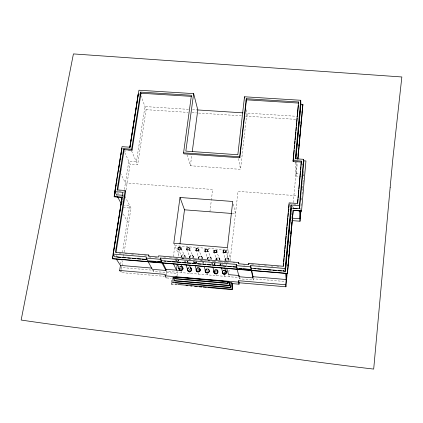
<?xml version="1.0" encoding="UTF-8"?>
<svg xmlns="http://www.w3.org/2000/svg" width="423" height="423" viewBox="0 0 423 423"><rect width="100%" height="100%" fill="white"/><g stroke="black" fill="none" stroke-linecap="round" stroke-linejoin="round"><path stroke-width="0.32" stroke-dasharray="2.12 1.59" d="M178.072 247.159C186.628 249.105 175.656 244.298 178.046 249.385M177.935 249.417L178.538 249.385L178.062 249.21M181.097 249.517L180.885 249.433M180.848 249.681L181.271 249.639L181.552 247.497M184.402 261.789L184.502 260.758M185.158 261.731L185.184 260.69M187.495 262.175L187.521 261.086M187.918 262.276L187.944 261.192M207.307 259.05C206.916 255.783 212.632 256.401 211.273 259.542M186.353 249.861C185.618 246.593 188.272 247.582 190.176 248.121C190.725 251.283 187.86 250.876 189.43 248.037L187.447 247.809L187.093 249.972L186.353 249.861L189.62 250.12M186.871 249.829L186.538 249.882L186.908 249.94M189.509 257.496C189.123 254.255 194.818 254.799 193.459 257.967M186.702 247.725L187.447 247.809M189.382 250.157L189.641 250.252L189.356 250.067M216.576 252.637L217.015 252.563L217.115 250.347L213.61 250.268L216.38 250.358L216.264 252.52L216.835 252.441L216.56 252.573M216.724 250.252L216.423 252.425M214.361 250.316C215.333 253.451 212.32 253.16 213.631 250.326M213.684 252.288L214.043 252.457M213.948 250.194L213.832 252.351L213.488 252.457M213.975 252.515L213.758 252.415M198.546 250.855L198.932 251.056L199.175 248.851L195.939 248.513L195.431 250.744L195.849 250.887M195.701 248.597L199.201 248.883M195.669 250.659L195.849 250.659M198.932 251.056L195.463 250.691M225.734 250.617L225.538 252.78L226.263 252.875L226.49 250.665L226.078 250.527L222.995 250.405L222.768 252.616L223.518 252.69L223.719 250.501L226.49 250.665M223.064 252.684L223.143 252.409L225.908 252.653L226.078 250.527M223.307 250.368L223.111 252.526L226.104 252.827L225.782 252.663M300.737 209.686L300.853 208.396M301.081 205.811L301.366 202.58M301.599 199.994L301.943 196.113M302.117 194.152L302.582 188.922M302.641 188.267L303.101 183.032M303.159 182.382L303.508 178.453M303.74 175.841L303.915 173.879M204.632 251.447C203.796 248.216 206.725 249.073 208.46 249.739C209.11 252.949 206.075 252.415 207.714 249.628L205.721 249.39L205.377 251.563L204.632 251.447L208.121 251.854M204.975 249.306L205.721 249.39M204.832 251.378L205.218 251.352M222.99 252.658L223.328 252.547L222.768 252.616M293.261 202.617L297.094 160.925M301.345 176.454L296.074 176.074L297.279 162.961M207.561 251.775L207.947 251.759L204.843 251.294M239.333 277.774L239.603 278.82L253.345 280L253.467 278.805L285.076 281.507M239.603 278.82L239.735 277.631L167.09 271.418L166.551 270.355M228.859 272.047L229.155 269.472M230.101 261.107L238.022 191.36L297.004 195.749M186.977 154.776L190.376 165.753L240.523 169.343L246.91 113.11M224.327 273.75L224.735 270.218A2.099 2.02 -18.2 0 0 223.196 270.683M226.337 265.374L226.675 262.419L223.402 262.144M226.749 261.768L228.092 250.072L174.863 245.7L173.208 257.945M215.688 273.522L216.105 269.996M206.916 272.772L207.281 269.752M209.908 211.78L211.246 200.946M211.326 200.306L212.663 189.472L125.398 182.979L120.481 173.07M198.472 248.851L198.181 250.966L198.599 251.109M198.784 248.735L198.445 250.939M198.202 270.001L198.329 268.996M196.034 248.513L195.865 250.675M196.452 248.661L196.182 250.834L195.632 250.776L198.741 251.029L198.419 250.924M202.585 263.434L202.791 261.811M203.336 263.555L203.542 261.9M189.218 271.265L189.604 268.256M180.806 247.407L180.526 249.549L180.827 249.618M181.134 247.323L180.854 249.464L178.538 249.385M181.203 266.818L180.716 270.434M216.449 252.526L217.02 252.536M215.825 259.548C215.894 256.587 220.854 257.348 219.881 260.182M176.206 261.425L176.412 259.918M177.813 249.274L178.395 247.101M178.538 249.417L178.818 247.244M177.152 261.398L177.295 260.362M177.401 263.159L177.829 259.971M178.337 256.137L179.812 245.081M190.376 165.753L191.756 155.373M178.273 261.076L178.411 260.039M178.458 261.091L178.665 259.537M178.591 261.06L178.733 259.981M176.999 275.849L177.311 273.485L153.491 271.444L152.904 270.382M217.136 250.379L216.402 250.39M176.819 284.827L171.553 284.367L172.045 278.572M171.553 284.367L171.875 281.993M171.955 281.401L172.351 278.429M175.445 261.419L175.735 259.262M166.572 275.199L167.09 271.418M153.491 271.444L153.66 270.271L121.845 267.553L121.147 266.479M220.483 262.704L219.923 264.909M220.05 264.904L221.536 265.163M121.459 270.07L121.068 272.592L164.425 276.325M121.554 269.44L122.934 260.441M123.532 256.565L124.129 252.69M124.23 252.045L130.982 208.1L124.848 196.203M124.801 152.666L130.088 164.14L137.66 164.684L146.115 109.673L140.669 94.932M222.963 250.458L223.719 250.501M120.645 264.105L121.248 260.219M122.448 252.441L129.681 205.578L124.521 205.176M122.342 202.39L122.548 201.094M122.649 200.449L128.804 161.348L136.423 161.898L144.967 106.564L188.674 109.372M126.033 190.027L130.088 164.14M208.053 249.554L207.571 251.69L207.931 251.77M205.308 249.232L204.965 251.378L205.24 251.442M187.029 247.656L186.776 249.803M186.866 249.792L189.398 250.067L189.758 247.963M196.061 262.789L196.351 261.737M196.589 262.995L196.769 261.922M193.1 262.524L193.369 260.906M194.205 260.483L193.845 262.667L193.517 262.704M196.029 261.758L195.86 262.794L193.427 262.487M228.933 260.478C230.101 256.904 223.577 257.247 225.089 260.716M202.31 258.717C203.532 255.587 197.837 255.069 198.329 258.368M185.115 257.316C186.363 254.197 180.663 253.684 181.15 256.973M212.108 264.232L212.542 262.614M214.091 264.587L214.366 263.566M214.408 264.629L214.694 263.566M214.953 264.312L215.238 263.249M211.378 264.015L211.812 262.424M220.584 265.052L220.912 263.926M178.337 249.396L177.988 249.253L180.949 249.475M216.454 252.51L216.803 252.415M190.149 248.174L189.456 248.068M225.729 252.774L226.294 252.822M208.433 249.766L207.735 249.655M188.092 268.256L189.033 267.722M179.669 266.897L180.653 266.458M206.017 269.403L207.006 268.965M219.86 264.819L220.457 264.92M196.938 267.997L198.482 267.59M214.847 270.048L215.883 269.747M213.7 252.346L214.049 252.325M223.296 270.334L224.343 270.059M222.974 252.6L223.265 252.605M216.528 252.478L213.832 252.351L216.703 252.42M180.753 249.528L181.049 249.565M214.086 252.568L213.626 252.542M183.487 258.601L182.435 258.511M209.607 260.774L208.544 260.647M215.852 259.632L220.008 259.727A2.089 1.999 -18.5 0 1 219.912 260.245M223.529 252.573L225.549 252.69M138.252 93.927L139.823 94.028M138.347 94.186L139.394 94.255M192.587 109.62L197.805 109.959M244.288 112.941L296.592 116.304M146.115 109.673L188.103 112.386M192.037 112.64L196.632 112.936M241.433 115.833L198.599 113.063L198.281 111.82M245.388 116.087L295.989 119.36M128.301 150.673L130.913 150.852M294.947 162.295A2.104 1.935 -3.2 0 0 295.487 162.4L297.374 162.532M295.957 173.308L299.019 173.525M118.837 190.905L122.533 191.185M289.824 203.817L291.109 203.912M293.689 204.108L297.549 204.399M232.201 213.504L235.479 213.758L233.158 203.32M123.294 207.503L130.982 208.1M119.201 253.287L121.152 253.451M125.055 253.779L127.656 253.996M131.553 254.323L133.504 254.487M138.057 254.868L139.357 254.974M144.56 255.413L146.506 255.571M163.532 256.999L165.499 257.163M169.427 257.491L172.05 257.713M175.979 258.041L177.946 258.204M181.879 258.532L184.497 258.754M188.431 259.082L191.048 259.299M194.982 259.627L196.944 259.791M200.877 260.124L203.5 260.341M207.429 260.668L209.396 260.832M213.98 261.218L215.947 261.382M219.875 261.71L222.498 261.932M226.427 262.26L228.394 262.424M232.978 262.81L234.945 262.974M251.537 264.359L254.128 264.576M258.014 264.904L259.955 265.062M264.491 265.443L266.432 265.607M270.963 265.988L272.909 266.146M276.795 266.474L280.031 266.744M174.456 258.046L177.565 258.31M180.843 258.585L184.772 258.913M185.422 258.966L190.662 259.405M193.279 259.622L196.558 259.896M199.83 260.171L203.759 260.499M204.415 260.557L209.649 260.991M212.272 261.213L215.545 261.488M218.162 261.705L222.747 262.091M148.933 257.01L150.9 257.173M154.839 257.501L158.117 257.776M243.146 264.904L245.039 265.062M179.801 268.436L182.741 268.684M189.478 269.255L191.54 269.43M197.171 269.911L199.756 270.128M205.086 270.583L207.159 270.757M214.371 271.37L218.004 271.682M223.466 272.142L226.062 272.364M166.821 277.953L171.125 278.323M171.326 283.923L177.195 284.436M194.844 262.762L193.501 262.551M180.938 249.438L181.271 249.607M178.284 259.923L178.892 261.023M123.246 214.001L127.249 221.324M116.589 195.008L117.182 196.119M187.066 261.07L188.203 263.254M180.616 247.799A1.079 1.02 -24.4 0 1 179.495 249.263A1.079 1.02 -24.4 0 1 178.776 247.651A1.079 1.02 -24.4 0 1 180.616 247.799L184.793 255.809M166.123 271L166.932 272.597M119.27 170.617L120.084 172.267M189.224 248.428A1.079 1.02 -23.1 0 1 188.061 249.861A1.079 1.02 -23.1 0 1 187.394 248.216A1.079 1.02 -23.1 0 1 189.224 248.428L193.189 256.444M196.267 261.673L196.811 262.778M176.967 271.243L177.464 272.306M198.265 249.216L201.983 257.2M180.954 271.074L181.684 272.666M131.564 150.9L137.66 164.684M173.795 243.262L178.591 254.223M207.519 250.014L211.003 258.014M214.149 263.191L215.545 266.421M189.673 272.327L190.128 273.39M216.238 250.76L219.463 258.686M198.376 273.073L198.794 274.13M225.575 251.019L228.568 258.966M207.302 273.834L207.693 274.892M176.301 260.801L177.147 263.169M216.042 274.58L216.402 275.637M178.643 248.676L181.53 257.263M187.225 249.242L189.879 257.797M224.433 274.781L224.92 276.367M193.977 261.932L194.511 263.703M228.88 275.674L229.192 276.732M196.219 249.84L198.593 258.231M227.431 247.651L230.398 258.532M205.446 250.569L207.682 259.357M212.166 264.047L212.78 266.559M214.223 251.505L216.132 259.912M220.806 264.343L221.34 266.844M253.012 278.429L253.345 280M223.534 251.69L225.189 260.076M238.535 158.546L240.523 169.343M244.891 99.394L245.277 102.006M246.429 109.848L247.365 116.214M290.099 230.509L290.268 233.02M291.521 212.875L291.801 217.459M295.487 162.4L296.074 176.074M301.017 110.805L301.102 114.025M303.857 171.31L303.968 176.09M293.943 159.376A2.104 1.935 -3.2 0 1 294.313 158.995M197.388 268.171A2.094 2.004 -23.8 0 1 198.456 267.992M205.869 269.213A2.099 2.009 -22.1 0 1 207.402 268.748M179.712 266.992A2.094 1.993 -26.7 0 1 180.7 266.553M214.63 269.953A2.099 2.015 -20.2 0 1 215.619 269.514M178.358 260.182A1.084 1.026 -26.2 0 1 177.951 261.155M176.64 261.213A1.084 1.026 -26.2 0 1 176.227 260.272M188.203 267.717A2.094 1.999 -25.3 0 1 189.192 267.273M179.891 267.214A1.792 1.708 -26.7 0 1 180.743 266.839M179.817 267.045A1.792 1.708 -26.7 0 1 180.663 266.67M283.997 269.488A2.194 2.11 -1.2 0 1 284.478 269.192M289.586 209.39A2.141 2.009 -2.6 0 1 289.29 208.946M289.85 206.551A2.141 2.009 -2.6 0 1 290.326 206.271M291.96 206.191A2.141 2.009 -2.6 0 1 293.171 207.222M302.461 164.346A2.11 1.946 -2.1 0 1 302.054 164.008M116.51 255.423A2.157 2.009 -33 0 1 116.78 255.878M116.79 192.851A2.099 1.919 -26.7 0 1 118.398 193.956M125.494 150.741A2.062 1.856 -23 0 1 124.838 151.55M181.409 256.835A1.787 1.692 -24.8 0 1 183.386 254.831A1.787 1.692 -24.8 0 1 184.803 257.115M185.152 257.385A2.083 1.978 -24.8 0 0 185.285 256.877L181.187 256.539A2.083 1.978 -24.8 0 0 181.192 257.062M184.037 258.516A2.083 1.978 -24.8 0 1 182.456 258.585M225.385 260.674A1.792 1.713 -16.5 0 1 227.151 258.189A1.792 1.713 -16.5 0 1 228.462 260.859M225.332 260.499A1.792 1.713 -16.5 0 1 227.103 258.019A1.792 1.713 -16.5 0 1 228.415 260.684M228.959 260.542A2.094 1.999 -16.5 0 0 229.076 260.029L224.925 259.785A2.094 1.999 -16.5 0 0 225.11 260.801M216.153 259.643A1.792 1.708 -18.5 0 1 218.252 257.988A1.792 1.708 -18.5 0 1 219.627 260.166M216.095 259.468A1.792 1.713 -18.5 0 1 218.199 257.813A1.792 1.713 -18.5 0 1 219.574 259.992M189.842 257.538A1.787 1.697 -23.4 0 1 191.878 255.598A1.787 1.697 -23.4 0 1 193.226 257.93M189.768 257.364A1.787 1.697 -23.4 0 1 192.037 255.466A1.787 1.697 -23.4 0 1 192.914 258.146M193.496 258.035A2.083 1.983 -23.4 0 0 193.649 257.533L189.557 257.062A2.083 1.983 -23.4 0 0 189.546 257.581M207.635 259.098A1.787 1.708 -20.2 0 1 209.676 257.158A1.787 1.708 -20.2 0 1 211.029 259.505M207.571 258.924A1.792 1.708 -20.2 0 1 209.84 257.025A1.792 1.708 -20.2 0 1 210.733 259.722M211.304 259.611A2.089 1.993 -20.2 0 0 211.458 259.103L207.349 258.617A2.089 1.993 -20.2 0 0 207.339 259.14M209.628 260.848A2.089 1.993 -20.2 0 1 208.565 260.721M198.657 258.405A1.787 1.703 -21.9 0 1 200.629 256.396A1.787 1.703 -21.9 0 1 202.067 258.686M198.715 258.659A1.787 1.703 -21.9 0 1 200.328 256.216A1.787 1.703 -21.9 0 1 202.004 258.511M202.342 258.786A2.089 1.988 -21.9 0 0 202.474 258.273L198.355 257.935A2.089 1.988 -21.9 0 0 198.361 258.458M222.9 264.322A1.089 1.042 -18.1 0 1 222.387 264.962M221.298 264.972A1.089 1.042 -18.1 0 1 220.817 263.799M223.471 270.683A1.798 1.729 -18.3 0 1 224.83 270.498M223.043 270.794A1.803 1.729 -18.3 0 1 224.782 270.329M214.255 263.439A1.089 1.042 -20 0 1 213.98 264.46M212.277 264.296A1.089 1.042 -20 0 1 212.272 263.254M215.027 270.392A1.798 1.724 -20.3 0 1 215.92 270.133M214.974 270.223A1.798 1.724 -20.3 0 1 215.867 269.964M205.446 262.741A1.089 1.036 -21.7 0 1 205.382 263.275M203.384 263.36A1.089 1.036 -21.7 0 1 203.516 262.318M206.234 269.721A1.798 1.718 -22.1 0 1 207.085 269.345M206.17 269.551A1.798 1.724 -22.1 0 1 207.492 269.16M196.05 261.657A1.084 1.031 -23.3 0 1 193.914 261.673M197.15 268.325A1.798 1.713 -23.8 0 1 198.477 267.971M197.086 268.156A1.798 1.713 -23.8 0 1 198.413 267.807M187.167 261.319A1.084 1.031 -24.9 0 1 187.151 261.858M185.041 261.626A1.084 1.031 -24.9 0 1 185.2 261.102M188.341 268.557A1.798 1.713 -25.4 0 1 189.144 268.097M188.267 268.388A1.798 1.713 -25.4 0 1 189.076 267.928M224.232 252.468A1.084 1.031 -16.4 0 0 225.665 251.273A1.084 1.031 -16.4 0 0 223.904 250.707A1.084 1.031 -16.4 0 0 224.232 252.468M214.947 252.256A1.084 1.031 -18.3 0 0 216.333 251.013A1.084 1.031 -18.3 0 0 214.556 250.511A1.084 1.031 -18.3 0 0 214.947 252.256M206.08 251.384A1.084 1.026 -20 0 0 207.582 250.279A1.084 1.026 -20 0 0 205.879 249.607A1.084 1.026 -20 0 0 206.08 251.384M196.88 250.628A1.084 1.026 -21.6 0 0 198.345 249.47A1.084 1.026 -21.6 0 0 196.616 248.867A1.084 1.026 -21.6 0 0 196.88 250.628"/><path stroke-width="0.63" d="M299.447 205.636L291.04 205.002L291.23 208.084L299.558 208.719L299.447 205.636L303.587 159.318L295.328 158.741L300.748 100.277L244.51 96.782L237.832 154.733L185.84 151.111L193.644 93.62L138.929 90.221L129.935 147.22L122.041 146.665L114.797 191.667L116.478 194.797L122.464 195.252M299.558 208.719L303.841 161.036M300.621 210.982L299.933 218.739L291.838 218.115M291.992 220.6L300.023 221.224L300.954 210.733M301.53 211.098L293.181 210.252L301.53 211.098L305.94 160.952L303.37 160.772M121.824 149.626L121.924 148.098L114.12 196.595L122.083 197.203L112.513 258.797L287.407 273.565L293.192 210.464M297.94 158.683L302.905 104.502L300.848 104.121L300.748 100.277M131.632 149.219L140.595 92.119L191.429 95.291L183.571 152.851L183.889 153.845L239.836 157.763L239.656 156.769L246.297 98.712L298.548 101.975L293.081 160.507L301.34 161.084L297.512 203.5L289.12 202.866L283.193 266.257L248.782 263.381L248.65 264.618L238.551 263.772L238.688 262.535L158.556 255.841L158.382 257.062L148.515 256.238L148.695 255.016L115.453 252.24L125.145 190.503L117.118 189.901L123.722 148.663L131.632 149.219L132.071 150.218L124.182 149.663L123.722 148.663M297.665 203.103L298.014 199.228M298.136 197.932L298.427 194.702M298.543 193.406L298.834 190.176M298.95 188.885L300.542 171.257M300.658 169.946L300.954 166.667M301.07 165.356L301.34 161.084M285.155 268.51L250.702 265.618L251.246 268.23L285.403 271.106L285.155 268.51L291.04 205.002M285.403 271.106L291.23 208.084M295.777 158.937L300.848 104.121M285.477 270.625L291.241 208.296M295.846 158.535L300.853 104.37M285.715 284.742L238.625 280.698L239.175 282.77L285.916 286.794L285.715 284.742L286.736 273.628M285.916 286.794L287.175 273.089M287.413 270.466L287.598 268.499M287.836 265.871L288.015 263.904M288.259 261.282L288.438 259.31M288.676 256.687L288.861 254.72M289.099 252.092L289.279 250.125M289.522 247.503L289.702 245.536M289.945 242.908L290.125 240.941M290.363 238.318L290.543 236.346M290.786 233.723L290.966 231.756M291.209 229.129L291.389 227.162M291.627 224.539L291.812 222.567M297.639 159.032L297.76 157.721M297.998 155.098L298.183 153.131M298.421 150.509L298.601 148.542M298.844 145.919L299.024 143.952M299.262 141.33L299.442 139.363M299.685 136.74L299.865 134.773M300.108 132.15L300.288 130.189M300.526 127.566L300.705 125.599M300.949 122.977L301.128 121.01M287.407 273.565L293.181 210.252M297.871 159.08L302.9 104.248M283.331 266.358L283.637 263.08M283.759 261.768L284.066 258.485M284.187 257.173L284.494 253.89M284.621 252.579L284.864 249.956M284.986 248.645L285.292 245.361M285.414 244.05L285.721 240.772M285.842 239.455L286.149 236.177M286.276 234.865L286.583 231.582M286.704 230.271L287.011 226.992M287.132 225.676L287.376 221.536M287.561 221.113L287.857 217.898M287.978 216.613L288.28 213.404M288.396 212.119L288.698 208.904M288.819 207.619L289.12 204.409M301.366 162.078L293.128 161.496L294.17 150.339M294.355 148.373L294.598 145.745M294.783 143.778L295.027 141.155M295.154 139.839L295.46 136.56M295.582 135.244L295.889 131.965M296.01 130.649L296.317 127.371M296.438 126.059L296.745 122.776M296.867 121.464L297.173 118.181M297.295 116.87L298.4 105.057M237.076 269.076L239.058 276.721L252.901 277.906L253.028 276.705L251.685 270.318M114.797 191.667L122.829 192.275L113.073 254.08L146.316 256.867L146.141 258.088L147.595 260.732L161.523 261.906L160.185 259.273L160.359 258.046L236.33 264.417L236.193 265.655L236.864 268.261L251.119 269.462L250.569 266.86L250.702 265.618M251.119 269.462L251.246 268.23M231.228 283.077L232.634 283.199L232.766 283.648L239.016 284.187L238.466 282.125L238.625 280.698M239.058 276.721L239.191 275.526M239.016 284.187L239.175 282.77M207.746 287.524L232.095 289.644L232.634 283.199M232.095 289.644L232.766 283.648M236.864 268.261L237.002 267.029M227.934 283.489L227.971 281.586L175.778 277.086L175.587 278.546L175.799 278.984L227.934 283.489L228.103 282.019L229.478 282.141L229.715 282.945M175.529 277.488L174.604 277.409L174.382 280.941L229.24 285.694L229.478 282.141M229.24 285.694L229.594 282.538L231.111 282.675L231.36 283.526M174.868 282.855L230.709 287.709L231.111 282.67M230.709 287.709L231.228 283.077M230.905 287.571L231.101 285.837M239.836 157.763L246.461 99.828L246.297 98.712M177.232 264.433L176.47 270.181L173.472 263.793M179.987 243.775L184.507 209.813L180.002 197.483L232.75 201.475L227.431 247.651L173.795 243.262L180.002 197.483M192.275 151.482L197.805 109.959L193.644 93.62M172.896 282.686L173.308 277.684L174.799 277.816M166.207 277.9L165.123 275.812L165.314 274.4L119.661 270.477L120.444 265.406L116.304 259.045M148.002 261.472L152.322 269.314L165.853 270.471L166.017 269.287L162.908 263.117M161.523 261.906L161.692 260.69L160.359 258.046M116.055 252.367L125.61 191.418L125.145 190.503M132.071 150.218L141.002 93.234L140.595 92.119M129.819 147.331L138.252 93.927L136.603 105.253M129.924 147.564L136.396 106.554M112.513 258.797L112.756 257.263M112.835 256.75L113.142 254.815M113.343 253.525L113.549 252.235M113.75 250.945L113.956 249.655M114.157 248.364L115.685 238.683M115.891 237.393L116.092 236.103M116.299 234.813L116.499 233.522M116.706 232.232L118.229 222.556M118.435 221.266L118.636 219.976M118.842 218.686L119.043 217.396M119.249 216.1L119.45 214.81M119.656 213.52L119.958 211.585M120.063 210.94L120.772 206.429M120.978 205.144L121.179 203.854M121.385 202.564L121.586 201.279M121.787 199.989L121.993 198.699M122.194 197.414L114.236 196.806L114.448 195.505M114.554 194.855L115.273 190.35M115.484 189.065L115.691 187.78M115.897 186.49L116.103 185.205M116.309 183.92L116.515 182.63M116.722 181.345L116.933 180.061M118.488 170.395L119.112 166.498M119.318 165.203L119.529 163.902M119.735 162.606L119.947 161.306M120.153 160.01L120.365 158.71M120.571 157.414L120.782 156.119M120.989 154.818L121.2 153.523M121.406 152.222L121.618 150.926M117.705 190.165L124.182 149.663M191.349 269.731L191.645 269.726A2.094 1.999 -25.4 0 1 189.525 271.772A2.094 1.999 -25.4 0 1 187.489 269.789M141.002 93.234L191.719 96.402M246.461 99.828L298.585 103.085L298.548 101.975M197.805 109.959L242.982 112.856M183.571 152.851L239.656 156.769M293.996 208.502L297.094 208.74M184.507 209.813L231.545 213.451M146.141 258.088L160.185 259.273M236.193 265.655L250.569 266.86M147.114 259.463L114.807 256.745L113.073 254.08M161.692 260.69L236.346 266.976M117.509 257.142L120.74 257.417M122.675 257.581L125.261 257.797M127.841 258.014L130.427 258.231M132.367 258.395L135.593 258.665M137.533 258.828L140.764 259.103M142.054 259.209L145.93 259.537M164.399 261.091L165.705 261.203M167.672 261.366L170.945 261.641M172.251 261.752L175.524 262.027M177.486 262.191L180.758 262.466M182.725 262.635L185.998 262.91M187.304 263.021L190.577 263.296M192.539 263.46L195.812 263.735M197.779 263.899L201.052 264.174M203.014 264.343L205.631 264.56M207.593 264.729L210.866 265.004M212.832 265.168L216.105 265.443M217.411 265.554L220.684 265.829M222.646 265.993L225.919 266.268M227.886 266.437L231.159 266.712M233.121 266.876L236.394 267.151M253.911 268.626L255.878 268.79M257.85 268.959L261.128 269.234M263.101 269.398L266.384 269.678M267.696 269.789L270.979 270.064M272.946 270.228L276.23 270.503M278.197 270.672L281.48 270.947M283.447 271.111L285.419 271.28M152.756 261.34L155.918 261.604M157.816 261.763L160.978 262.033M239.503 268.653L241.443 268.817M243.384 268.98L246.625 269.255M247.92 269.366L251.156 269.636M112.396 258.617L287.391 273.395M178.924 268.362L179.215 268.383M182.741 268.684L183.037 268.711M120.444 265.406L151.836 268.082M166.017 269.287L180.716 270.54M238.567 275.473L228.568 274.622L226.744 268.42M253.028 276.705L286.197 279.529L285.599 273.184M165.123 275.812L238.466 282.125M227.981 281.618L175.778 277.086M172.124 277.974L173.509 278.096L173.308 277.689M175.587 278.546L227.801 283.056M174.186 280.544L229.118 285.303M172.69 282.278L230.588 287.307M177.845 284.494L231.963 289.205M186.03 285.631L187.347 285.742M190.636 286.033L191.952 286.144M194.585 286.376L197.218 286.604M199.191 286.778L201.824 287.005M203.14 287.122L206.429 287.407M209.11 271.206L209.406 271.233A2.099 2.009 -22.1 0 1 207.085 273.062A2.099 2.009 -22.1 0 1 205.266 270.868M196.436 269.472L196.14 269.435A2.094 2.004 -23.8 0 0 197.869 271.688A2.094 2.004 -23.8 0 0 200.253 269.937L199.957 269.9A1.798 1.713 -23.8 0 0 199.862 269.012M214.202 271.471L213.911 271.402A2.099 2.015 -20.3 0 0 215.402 273.834A2.099 2.015 -20.3 0 0 217.956 272.322L217.665 272.259A1.798 1.724 -20.3 0 0 217.66 271.36M222.329 271.672L222.62 271.746M119.661 270.477L120.365 271.534M180.716 264.333L182.54 267.637M122.289 208.692L122.765 209.57M117.483 196.669L121.047 203.315M148.695 255.016L149.108 255.793M189.345 265.433L191.059 268.7M161.893 262.646L165.853 270.471M120.449 169.115L120.92 170.072M174.604 277.409L175 278.223M224.592 267.96L226.03 271.545M177.57 264.354L179.262 269.097M186.035 264.809L187.77 270.059M227.971 281.586L228.224 282.427M195.045 265.475L196.462 270.191M204.15 266.204L205.504 271.18M236.33 264.417L236.6 265.459M238.688 262.535L238.879 263.302M212.928 267.183L214.149 272.2M248.782 263.381L248.946 264.142M221.61 268.097L222.551 272.475M251.288 270.271L252.901 277.906M244.51 96.782L244.7 98.088M289.496 221.7L289.697 224.661M293.081 160.507L293.128 161.496M299.643 210.887L300.023 221.224M299.442 182.117L299.473 183.064M301.536 182.271L301.631 185.528M303.587 159.318L303.666 162.739M216.164 269.488A2.099 2.015 -20.2 0 1 216.756 273.337M216.232 273.501A2.099 2.015 -20.2 0 1 215.688 273.522M215.159 273.406A2.099 2.015 -20.2 0 1 214.25 270.345M181.763 266.643A2.094 1.993 -26.7 0 1 182.895 269.224A2.094 1.993 -26.7 0 1 180.193 270.429A2.094 1.993 -26.7 0 1 179.061 267.849M198.979 268.103A2.094 2.004 -23.8 0 1 200.058 270.852A2.094 2.004 -23.8 0 1 197.102 271.746A2.094 2.004 -23.8 0 1 196.542 268.843M209.221 270.408A2.099 2.009 -22.1 0 1 209.232 270.937M207.984 272.592A2.099 2.009 -22.1 0 1 205.488 269.599M207.931 268.864A2.099 2.009 -22.1 0 1 209.073 269.906M225.263 270.329A2.099 2.02 -18.2 0 1 226.511 272.761A2.099 2.02 -18.2 0 1 224.09 274.231A2.099 2.02 -18.2 0 1 222.424 272.058M222.556 271.54A2.099 2.02 -18.2 0 1 222.821 271.069M190.26 267.362A2.094 1.999 -25.3 0 1 191.133 270.413M188.224 270.91A2.094 1.999 -25.3 0 1 187.553 268.568M182.614 267.807A1.792 1.708 -26.7 0 1 182.62 269.123M182.392 269.525A1.792 1.708 -26.7 0 1 180.304 270.154M179.902 269.948A1.792 1.708 -26.7 0 1 179.341 269.266M181.652 266.913A1.792 1.708 -26.7 0 1 182.054 267.125M181.578 266.749A1.792 1.708 -26.7 0 1 182.599 268.811A1.792 1.708 -26.7 0 1 180.521 270.064A1.792 1.708 -26.7 0 1 179.141 268.219M116.912 256.386A2.157 2.009 -33 0 1 116.901 256.92M283.214 270.921A2.194 2.11 -1.2 0 1 283.341 270.382M293.34 207.725A2.141 2.009 -2.6 0 1 293.366 208.248M303.492 164.679A2.11 1.946 -2.1 0 1 302.953 164.573M225.21 270.498A1.803 1.729 -18.3 0 1 225.834 272.867A1.803 1.729 -18.3 0 1 223.37 273.522A1.803 1.729 -18.3 0 1 222.752 271.159M226.083 271.714A1.798 1.729 -18.3 0 1 226.067 272.613L226.358 272.682A2.099 2.02 -18.3 0 1 222.249 272.195M225.263 270.667A1.798 1.729 -18.3 0 1 225.908 271.296M216.761 270.17A1.798 1.724 -20.3 0 1 217.433 272.518A1.798 1.724 -20.3 0 1 214.99 273.226A1.798 1.724 -20.3 0 1 214.318 270.879M216.819 270.334A1.798 1.724 -20.3 0 1 217.475 270.947M208.349 269.467A1.798 1.724 -22.1 0 1 208.867 271.619A1.798 1.724 -22.1 0 1 206.757 272.555A1.798 1.724 -22.1 0 1 205.499 270.725M198.858 267.918A1.798 1.713 -23.8 0 1 199.762 270.17A1.798 1.713 -23.8 0 1 197.404 271.122A1.798 1.713 -23.8 0 1 196.505 268.869M198.921 268.087A1.798 1.713 -23.8 0 1 199.64 268.626M190.424 268.082A1.798 1.713 -25.4 0 1 191.096 270.297A1.798 1.713 -25.4 0 1 188.854 271.222A1.798 1.713 -25.4 0 1 187.791 269.165M190.493 268.251A1.798 1.713 -25.4 0 1 191.296 269.282M390.165 187.267L373.689 369.083C312.179 361.887 250.887 352.988 189.795 342.847C133.71 334.297 77.266 328.385 21.15 320.042L73.422 53.917L401.85 76.97L392.83 158.942L390.165 187.267"/></g></svg>
